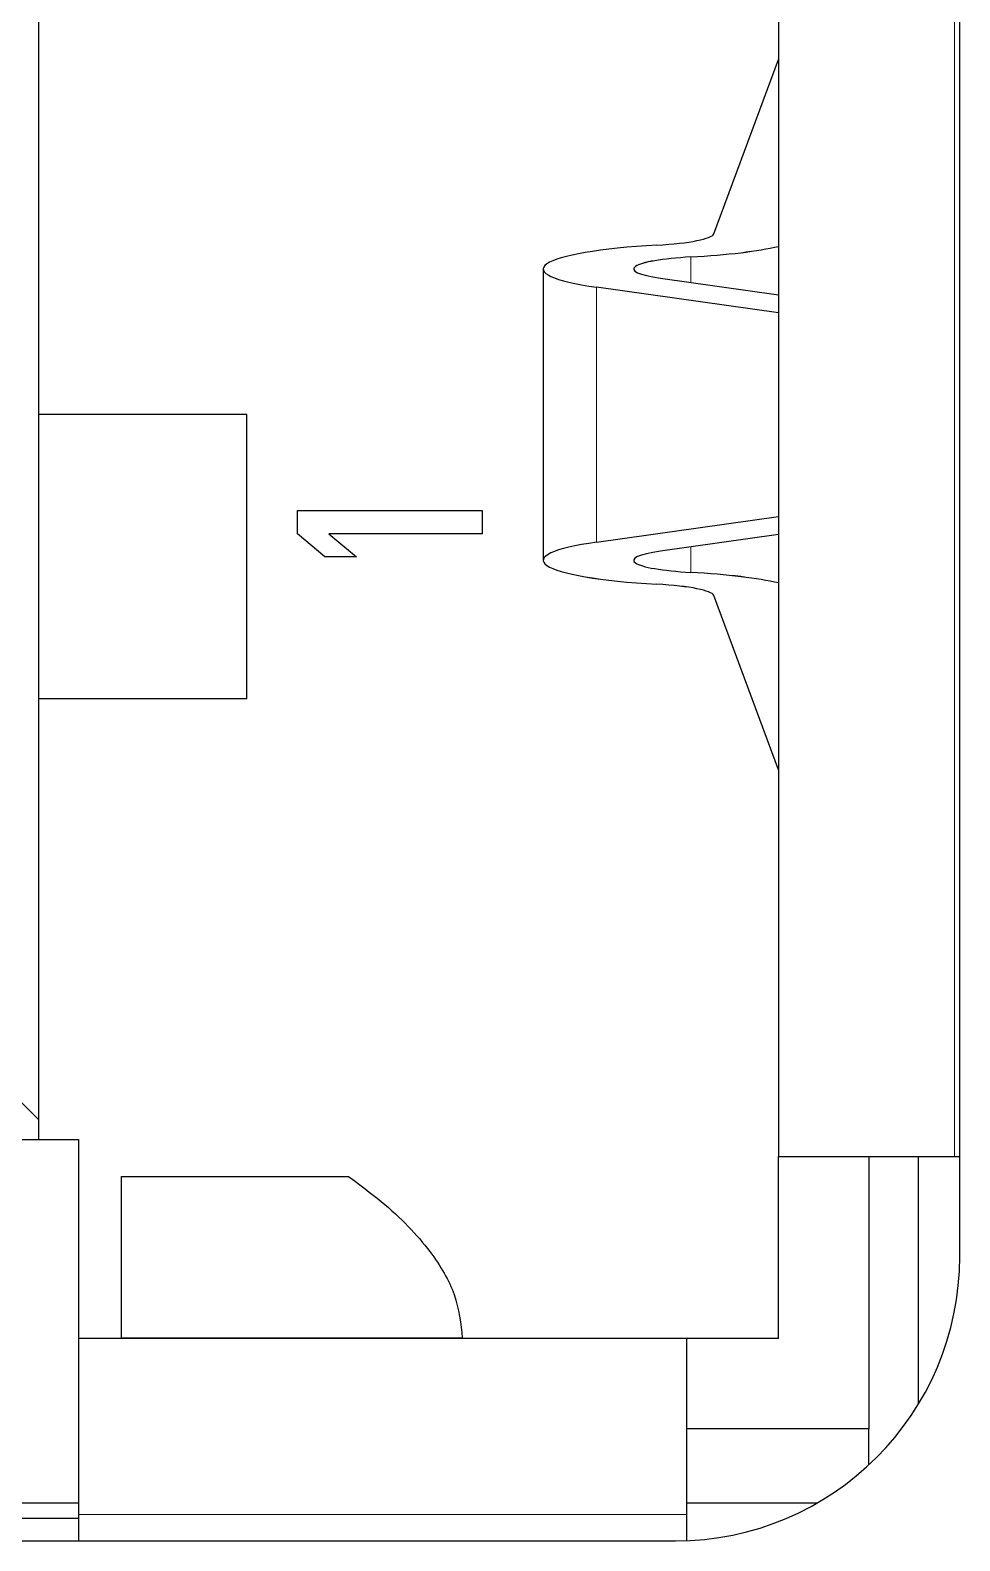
# Model space of a CAD drawing. Extents: x -260425 to 1294666, y -169889 to -2349.
# Drawn here: x 1000006.3 to 1000039, y -26607.5 to -26554.4 of the extents above; entities that cross this region are included whole.
import ezdxf

# ---------------------------------------------------------------- set-up
doc = ezdxf.new("R2010")
doc.units = 0
doc.header["$LTSCALE"] = 100
doc.layers.add('case', color=7, linetype='Continuous')

# ---------------------------------------------------------------- blocks, each defined once
blk = doc.blocks.new('АТС')
at = {"layer": 'case', "lineweight": 25}
for points in [[(1582, -129.008), (1582, -129.008), (1582, -9.008), (1582, -9.008)], [(1575.62, -13.288), (1575.62, -13.288), (1575.62, -125.488), (1575.62, -125.488)], [(1549.6, -124.195), (1549.6, -124.195), (1549.6, -14.58), (1549.6, -14.58)], [(1573.343, -93.026), (1573.343, -93.026), (1575.62, -86.887), (1575.62, -86.887)], [(1571.347, -93.422), (1572.499, -93.356), (1573.278, -93.202), (1573.343, -93.026)], [(1571.347, -93.422), (1572.499, -93.356), (1573.278, -93.202), (1573.343, -93.026)], [(1571.347, -93.422), (1572.499, -93.356), (1573.278, -93.202), (1573.343, -93.026)], [(1571.347, -93.422), (1572.499, -93.356), (1573.278, -93.202), (1573.343, -93.026)], [(1571.347, -93.422), (1572.499, -93.356), (1573.278, -93.202), (1573.343, -93.026)], [(1571.347, -93.422), (1572.499, -93.356), (1573.278, -93.202), (1573.343, -93.026)], [(1571.347, -93.422), (1572.499, -93.356), (1573.278, -93.202), (1573.343, -93.026)], [(1571.347, -93.422), (1572.499, -93.356), (1573.278, -93.202), (1573.343, -93.026)], [(1571.347, -93.422), (1572.499, -93.356), (1573.278, -93.202), (1573.343, -93.026)], [(1571.347, -93.422), (1572.499, -93.356), (1573.278, -93.202), (1573.343, -93.026)], [(1571.347, -93.422), (1572.499, -93.356), (1573.278, -93.202), (1573.343, -93.026)], [(1571.347, -93.422), (1572.499, -93.356), (1573.278, -93.202), (1573.343, -93.026)], [(1571.347, -93.422), (1572.499, -93.356), (1573.278, -93.202), (1573.343, -93.026)], [(1571.347, -93.422), (1572.499, -93.356), (1573.278, -93.202), (1573.343, -93.026)], [(1571.347, -93.422), (1572.499, -93.356), (1573.278, -93.202), (1573.343, -93.026)], [(1571.347, -93.422), (1572.499, -93.356), (1573.278, -93.202), (1573.343, -93.026)], [(1571.347, -93.422), (1572.499, -93.356), (1573.278, -93.202), (1573.343, -93.026)], [(1571.347, -93.422), (1572.499, -93.356), (1573.278, -93.202), (1573.343, -93.026)], [(1571.347, -93.422), (1572.499, -93.356), (1573.278, -93.202), (1573.343, -93.026)], [(1571.347, -93.422), (1572.499, -93.356), (1573.278, -93.202), (1573.343, -93.026)], [(1571.347, -93.422), (1572.499, -93.356), (1573.278, -93.202), (1573.343, -93.026)], [(1571.347, -93.422), (1571.347, -93.422), (1571.347, -93.422), (1571.347, -93.422)], [(1571.347, -93.422), (1571.347, -93.422), (1571.347, -93.422), (1571.347, -93.422)], [(1572.539, -93.839), (1573.825, -93.766), (1574.907, -93.635), (1575.62, -93.466)], [(1572.539, -93.839), (1573.825, -93.766), (1574.907, -93.635), (1575.62, -93.466)], [(1572.539, -93.839), (1573.825, -93.766), (1574.907, -93.635), (1575.62, -93.466)], [(1572.539, -93.839), (1573.825, -93.766), (1574.907, -93.635), (1575.62, -93.466)], [(1572.539, -93.839), (1573.825, -93.766), (1574.907, -93.635), (1575.62, -93.466)], [(1572.539, -93.839), (1573.825, -93.766), (1574.907, -93.635), (1575.62, -93.466)], [(1572.539, -93.839), (1573.825, -93.766), (1574.907, -93.635), (1575.62, -93.466)], [(1572.539, -93.839), (1573.825, -93.766), (1574.907, -93.635), (1575.62, -93.466)], [(1572.539, -93.839), (1573.825, -93.766), (1574.907, -93.635), (1575.62, -93.466)], [(1572.539, -93.839), (1573.825, -93.766), (1574.907, -93.635), (1575.62, -93.466)], [(1572.539, -93.84), (1573.825, -93.766), (1574.907, -93.635), (1575.62, -93.466)], [(1572.539, -93.84), (1573.825, -93.766), (1574.907, -93.635), (1575.62, -93.466)], [(1572.539, -93.84), (1573.825, -93.766), (1574.907, -93.635), (1575.62, -93.466)], [(1572.539, -93.84), (1573.825, -93.766), (1574.907, -93.635), (1575.62, -93.467)], [(1572.539, -93.84), (1573.825, -93.766), (1574.907, -93.635), (1575.62, -93.467)], [(1572.539, -93.84), (1573.825, -93.766), (1574.907, -93.635), (1575.62, -93.467)], [(1572.539, -93.84), (1573.825, -93.766), (1574.907, -93.635), (1575.62, -93.467)], [(1572.539, -93.84), (1573.825, -93.766), (1574.907, -93.635), (1575.62, -93.467)], [(1572.539, -93.84), (1573.825, -93.766), (1574.907, -93.635), (1575.62, -93.467)], [(1572.539, -93.84), (1573.825, -93.766), (1574.907, -93.635), (1575.62, -93.467)], [(1572.539, -93.84), (1573.825, -93.766), (1574.907, -93.635), (1575.62, -93.467)], [(1573.343, -93.026), (1573.343, -93.026), (1573.343, -93.026), (1573.343, -93.026)], [(1575.62, -93.466), (1575.62, -93.466), (1575.62, -93.467), (1575.62, -93.467)], [(1572.539, -93.839), (1572.539, -93.839), (1572.539, -93.84), (1572.539, -93.84)], [(1572.539, -93.839), (1572.539, -93.839), (1572.539, -93.84), (1572.539, -93.84)], [(1567.346, -94.262), (1567.346, -94.262), (1567.346, -104.513), (1567.346, -104.513)], [(1567.474, -94.081), (1567.474, -94.081), (1567.474, -94.082), (1567.474, -94.082)], [(1570.59, -94.171), (1570.59, -94.171), (1570.59, -94.171), (1570.59, -94.171)], [(1571.469, -94.584), (1571.469, -94.584), (1575.62, -95.172), (1575.62, -95.172)], [(1571.469, -94.584), (1571.469, -94.584), (1571.469, -94.584), (1571.469, -94.584)], [(1575.62, -95.808), (1575.62, -95.808), (1569.22, -94.902), (1569.22, -94.902)], [(1569.22, -94.902), (1569.22, -94.902), (1569.22, -94.903), (1569.22, -94.903)], [(1556.916, -99.387), (1556.916, -99.387), (1549.6, -99.387), (1549.6, -99.387)], [(1556.916, -109.388), (1556.916, -109.388), (1556.916, -99.387), (1556.916, -99.387)], [(1558.7, -102.762), (1558.7, -102.762), (1565.2, -102.762), (1565.2, -102.762)], [(1558.7, -103.575), (1558.7, -103.575), (1558.7, -102.762), (1558.7, -102.762)], [(1565.2, -102.762), (1565.2, -102.762), (1565.2, -103.575), (1565.2, -103.575)], [(1569.22, -103.873), (1569.22, -103.873), (1575.62, -102.967), (1575.62, -102.967)], [(1559.668, -104.388), (1559.668, -104.388), (1558.7, -103.575), (1558.7, -103.575)], [(1559.806, -103.575), (1559.806, -103.575), (1560.774, -104.388), (1560.774, -104.388)], [(1565.2, -103.575), (1565.2, -103.575), (1559.806, -103.575), (1559.806, -103.575)], [(1575.62, -103.603), (1575.62, -103.603), (1571.469, -104.191), (1571.469, -104.191)], [(1569.22, -103.873), (1569.22, -103.873), (1569.22, -103.873), (1569.22, -103.873)], [(1560.774, -104.388), (1560.774, -104.388), (1559.668, -104.388), (1559.668, -104.388)], [(1567.474, -104.694), (1567.474, -104.694), (1567.474, -104.694), (1567.474, -104.694)], [(1570.59, -104.604), (1570.59, -104.604), (1570.59, -104.604), (1570.59, -104.604)], [(1571.469, -104.191), (1571.469, -104.191), (1571.469, -104.191), (1571.469, -104.191)], [(1572.539, -104.936), (1572.539, -104.936), (1572.539, -104.936), (1572.539, -104.936)], [(1575.62, -105.309), (1574.907, -105.14), (1573.825, -105.009), (1572.539, -104.936)], [(1572.539, -104.936), (1572.539, -104.936), (1572.539, -104.936), (1572.539, -104.936)], [(1575.62, -105.309), (1574.907, -105.14), (1573.825, -105.009), (1572.539, -104.936)], [(1575.62, -105.309), (1574.907, -105.14), (1573.825, -105.009), (1572.539, -104.936)], [(1575.62, -105.309), (1574.907, -105.14), (1573.825, -105.009), (1572.539, -104.936)], [(1575.62, -105.309), (1574.907, -105.14), (1573.825, -105.009), (1572.539, -104.936)], [(1575.62, -105.309), (1574.907, -105.14), (1573.825, -105.009), (1572.539, -104.936)], [(1575.62, -105.309), (1574.907, -105.14), (1573.825, -105.009), (1572.539, -104.936)], [(1575.62, -105.309), (1574.907, -105.14), (1573.825, -105.009), (1572.539, -104.936)], [(1575.62, -105.309), (1574.907, -105.14), (1573.825, -105.009), (1572.539, -104.936)], [(1575.62, -105.309), (1574.907, -105.14), (1573.825, -105.009), (1572.539, -104.936)], [(1575.62, -105.309), (1574.907, -105.14), (1573.825, -105.009), (1572.539, -104.936)], [(1575.62, -105.309), (1574.907, -105.14), (1573.825, -105.009), (1572.539, -104.936)], [(1575.62, -105.309), (1574.907, -105.14), (1573.825, -105.009), (1572.539, -104.936)], [(1575.62, -105.309), (1574.907, -105.14), (1573.825, -105.01), (1572.539, -104.936)], [(1575.62, -105.309), (1574.907, -105.14), (1573.825, -105.01), (1572.539, -104.936)], [(1575.62, -105.309), (1574.907, -105.14), (1573.825, -105.01), (1572.539, -104.936)], [(1575.62, -105.309), (1574.907, -105.141), (1573.825, -105.01), (1572.539, -104.936)], [(1575.62, -105.309), (1574.907, -105.141), (1573.825, -105.01), (1572.539, -104.936)], [(1575.62, -105.309), (1574.907, -105.141), (1573.825, -105.01), (1572.539, -104.936)], [(1575.62, -105.309), (1574.907, -105.141), (1573.825, -105.01), (1572.539, -104.936)], [(1575.62, -105.309), (1574.907, -105.141), (1573.825, -105.01), (1572.539, -104.936)], [(1573.343, -105.749), (1573.278, -105.573), (1572.499, -105.419), (1571.347, -105.353)], [(1571.347, -105.353), (1571.347, -105.353), (1571.347, -105.353), (1571.347, -105.353)], [(1573.343, -105.749), (1573.278, -105.573), (1572.499, -105.419), (1571.347, -105.353)], [(1573.343, -105.749), (1573.278, -105.573), (1572.499, -105.419), (1571.347, -105.353)], [(1573.343, -105.749), (1573.278, -105.573), (1572.499, -105.419), (1571.347, -105.353)], [(1573.343, -105.749), (1573.278, -105.573), (1572.499, -105.419), (1571.347, -105.353)], [(1573.343, -105.749), (1573.278, -105.573), (1572.499, -105.419), (1571.347, -105.353)], [(1573.343, -105.749), (1573.278, -105.573), (1572.499, -105.419), (1571.347, -105.353)], [(1573.343, -105.749), (1573.278, -105.574), (1572.499, -105.419), (1571.347, -105.353)], [(1573.343, -105.749), (1573.278, -105.574), (1572.499, -105.419), (1571.347, -105.353)], [(1573.343, -105.749), (1573.278, -105.574), (1572.499, -105.419), (1571.347, -105.353)], [(1573.343, -105.749), (1573.278, -105.574), (1572.499, -105.419), (1571.347, -105.353)], [(1573.343, -105.749), (1573.278, -105.574), (1572.499, -105.419), (1571.347, -105.353)], [(1573.343, -105.749), (1573.278, -105.574), (1572.499, -105.419), (1571.347, -105.353)], [(1573.343, -105.749), (1573.278, -105.574), (1572.499, -105.419), (1571.347, -105.353)], [(1573.343, -105.749), (1573.278, -105.574), (1572.499, -105.419), (1571.347, -105.353)], [(1573.343, -105.749), (1573.278, -105.574), (1572.499, -105.419), (1571.347, -105.353)], [(1573.343, -105.749), (1573.278, -105.574), (1572.499, -105.419), (1571.347, -105.353)], [(1573.343, -105.749), (1573.278, -105.574), (1572.499, -105.419), (1571.347, -105.353)], [(1573.343, -105.749), (1573.278, -105.574), (1572.499, -105.419), (1571.347, -105.353)], [(1573.343, -105.749), (1573.278, -105.574), (1572.499, -105.419), (1571.347, -105.353)], [(1573.343, -105.749), (1573.278, -105.574), (1572.499, -105.419), (1571.347, -105.353)], [(1571.347, -105.353), (1571.347, -105.353), (1571.347, -105.353), (1571.347, -105.353)], [(1575.62, -111.887), (1575.62, -111.887), (1573.343, -105.749), (1573.343, -105.749)], [(1573.343, -105.749), (1573.343, -105.749), (1573.343, -105.749), (1573.343, -105.749)], [(1575.62, -105.309), (1575.62, -105.309), (1575.62, -105.309), (1575.62, -105.309)], [(1556.916, -109.388), (1556.916, -109.388), (1549.6, -109.388), (1549.6, -109.388)], [(1549.6, -124.195), (1549.6, -124.195), (1547.406, -122.001), (1547.406, -122.001)], [(1549.6, -124.887), (1549.6, -124.887), (1549.6, -124.195), (1549.6, -124.195)], [(1531.2, -124.887), (1531.2, -124.887), (1549.6, -124.887), (1549.6, -124.887)], [(1549.6, -124.887), (1549.6, -124.887), (1551, -124.887), (1551, -124.887)], [(1551, -124.887), (1551, -124.887), (1551, -131.887), (1551, -131.887)], [(1575.62, -125.488), (1575.62, -125.488), (1581.82, -125.488), (1581.82, -125.488)], [(1575.62, -131.887), (1575.62, -131.887), (1575.62, -125.488), (1575.62, -125.488)], [(1578.8, -125.488), (1578.8, -125.488), (1578.8, -135.068), (1578.8, -135.068)], [(1580.55, -134.194), (1580.55, -134.194), (1580.55, -125.488), (1580.55, -125.488)], [(1581.82, -125.488), (1581.82, -125.488), (1582, -125.488), (1582, -125.488)], [(1552.5, -126.187), (1552.5, -126.187), (1560.5, -126.187), (1560.5, -126.187)], [(1552.5, -126.187), (1552.5, -126.187), (1552.5, -131.87), (1552.5, -131.87)], [(1572, -139.008), (1577.523, -139.008), (1582, -134.53), (1582, -129.008)], [(1551, -131.887), (1551, -131.887), (1551, -138.087), (1551, -138.087)], [(1572.4, -131.887), (1572.4, -131.887), (1551, -131.887), (1551, -131.887)], [(1552.5, -131.87), (1552.5, -131.87), (1552.5, -131.887), (1552.5, -131.887)], [(1564.5, -131.87), (1564.5, -131.87), (1564.5, -131.887), (1564.5, -131.887)], [(1572.4, -138.087), (1572.4, -138.087), (1572.4, -131.887), (1572.4, -131.887)], [(1575.62, -131.887), (1575.62, -131.887), (1572.4, -131.887), (1572.4, -131.887)], [(1578.8, -135.068), (1578.8, -135.068), (1572.4, -135.068), (1572.4, -135.068)], [(1578.8, -136.34), (1578.8, -136.34), (1578.8, -135.068), (1578.8, -135.068)], [(1551, -137.688), (1551, -137.688), (1549, -137.688), (1549, -137.688)], [(1551, -138.087), (1551, -138.087), (1551, -139.007), (1551, -139.007)], [(1576.966, -137.688), (1576.966, -137.688), (1572.4, -137.688), (1572.4, -137.688)], [(1572.4, -138.999), (1572.4, -138.999), (1572.4, -138.087), (1572.4, -138.087)], [(1549, -138.207), (1549, -138.207), (1551, -138.207), (1551, -138.207)], [(1527, -139.007), (1527, -139.007), (1572, -139.007), (1572, -139.007)]]:
    blk.add_open_spline(points, degree=3, dxfattribs=at)
at = {"layer": 'case', "lineweight": 18}
for points in [[(1581.82, -125.488), (1581.82, -125.488), (1581.82, -13.288), (1581.82, -13.288)], [(1572.539, -93.839), (1572.539, -93.839), (1572.539, -94.736), (1572.539, -94.736)], [(1569.22, -94.902), (1569.22, -94.902), (1569.22, -103.873), (1569.22, -103.873)], [(1572.539, -104.039), (1572.539, -104.039), (1572.539, -104.936), (1572.539, -104.936)], [(1552.5, -131.87), (1552.5, -131.87), (1564.5, -131.87), (1564.5, -131.87)], [(1551, -138.087), (1551, -138.087), (1572.4, -138.087), (1572.4, -138.087)]]:
    blk.add_open_spline(points, degree=3, dxfattribs=at)
at = {"layer": 'case', "lineweight": 25}
for points, knots in [([(1571.347, -93.422), (1569.356, -93.536), (1567.902, -93.784), (1567.474, -94.081), (1567.474, -94.081), (1567.046, -94.379), (1567.702, -94.688), (1569.22, -94.902)], [0, 0, 0, 0, 0.333333, 0.333333, 0.333333, 0.333333, 1, 1, 1, 1]), ([(1571.347, -93.422), (1569.356, -93.536), (1567.902, -93.784), (1567.474, -94.081), (1567.474, -94.081), (1567.046, -94.379), (1567.702, -94.688), (1569.22, -94.902)], [0, 0, 0, 0, 0.333333, 0.333333, 0.333333, 0.333333, 1, 1, 1, 1]), ([(1571.347, -93.422), (1569.356, -93.536), (1567.902, -93.784), (1567.474, -94.081), (1567.474, -94.081), (1567.046, -94.379), (1567.702, -94.688), (1569.22, -94.902)], [0, 0, 0, 0, 0.333333, 0.333333, 0.333333, 0.333333, 1, 1, 1, 1]), ([(1571.347, -93.422), (1569.356, -93.536), (1567.902, -93.784), (1567.474, -94.081), (1567.474, -94.081), (1567.046, -94.379), (1567.702, -94.688), (1569.22, -94.902)], [0, 0, 0, 0, 0.333333, 0.333333, 0.333333, 0.333333, 1, 1, 1, 1]), ([(1571.347, -93.422), (1569.356, -93.536), (1567.902, -93.784), (1567.474, -94.081), (1567.474, -94.081), (1567.046, -94.379), (1567.702, -94.688), (1569.22, -94.902)], [0, 0, 0, 0, 0.333333, 0.333333, 0.333333, 0.333333, 1, 1, 1, 1]), ([(1571.347, -93.422), (1569.356, -93.536), (1567.902, -93.784), (1567.474, -94.081), (1567.474, -94.081), (1567.046, -94.379), (1567.702, -94.688), (1569.22, -94.903)], [0, 0, 0, 0, 0.333333, 0.333333, 0.333333, 0.333333, 1, 1, 1, 1]), ([(1571.347, -93.422), (1569.356, -93.536), (1567.902, -93.784), (1567.474, -94.081), (1567.474, -94.081), (1567.046, -94.379), (1567.702, -94.688), (1569.22, -94.903)], [0, 0, 0, 0, 0.333333, 0.333333, 0.333333, 0.333333, 1, 1, 1, 1]), ([(1571.347, -93.422), (1569.356, -93.536), (1567.902, -93.784), (1567.474, -94.082), (1567.474, -94.082), (1567.046, -94.379), (1567.702, -94.688), (1569.22, -94.903)], [0, 0, 0, 0, 0.333333, 0.333333, 0.333333, 0.333333, 1, 1, 1, 1]), ([(1571.347, -93.422), (1569.356, -93.536), (1567.902, -93.784), (1567.474, -94.082), (1567.474, -94.082), (1567.046, -94.379), (1567.702, -94.688), (1569.22, -94.903)], [0, 0, 0, 0, 0.333333, 0.333333, 0.333333, 0.333333, 1, 1, 1, 1]), ([(1571.347, -93.422), (1569.356, -93.536), (1567.902, -93.784), (1567.474, -94.082), (1567.474, -94.082), (1567.046, -94.379), (1567.702, -94.688), (1569.22, -94.903)], [0, 0, 0, 0, 0.333333, 0.333333, 0.333333, 0.333333, 1, 1, 1, 1]), ([(1571.347, -93.422), (1569.356, -93.536), (1567.902, -93.784), (1567.474, -94.082), (1567.474, -94.082), (1567.046, -94.379), (1567.702, -94.688), (1569.22, -94.903)], [0, 0, 0, 0, 0.333333, 0.333333, 0.333333, 0.333333, 1, 1, 1, 1]), ([(1571.347, -93.422), (1569.356, -93.536), (1567.902, -93.784), (1567.474, -94.082), (1567.474, -94.082), (1567.046, -94.379), (1567.702, -94.688), (1569.22, -94.903)], [0, 0, 0, 0, 0.333333, 0.333333, 0.333333, 0.333333, 1, 1, 1, 1]), ([(1571.347, -93.422), (1569.356, -93.536), (1567.902, -93.784), (1567.474, -94.082), (1567.474, -94.082), (1567.046, -94.379), (1567.702, -94.688), (1569.22, -94.903)], [0, 0, 0, 0, 0.333333, 0.333333, 0.333333, 0.333333, 1, 1, 1, 1]), ([(1571.347, -93.422), (1569.356, -93.536), (1567.902, -93.784), (1567.474, -94.082), (1567.474, -94.082), (1567.046, -94.379), (1567.702, -94.688), (1569.22, -94.903)], [0, 0, 0, 0, 0.333333, 0.333333, 0.333333, 0.333333, 1, 1, 1, 1]), ([(1571.347, -93.422), (1569.356, -93.536), (1567.902, -93.784), (1567.474, -94.082), (1567.474, -94.082), (1567.046, -94.379), (1567.702, -94.688), (1569.22, -94.903)], [0, 0, 0, 0, 0.333333, 0.333333, 0.333333, 0.333333, 1, 1, 1, 1]), ([(1571.347, -93.422), (1569.356, -93.536), (1567.902, -93.784), (1567.474, -94.082), (1567.474, -94.082), (1567.046, -94.379), (1567.702, -94.688), (1569.22, -94.903)], [0, 0, 0, 0, 0.333333, 0.333333, 0.333333, 0.333333, 1, 1, 1, 1]), ([(1571.347, -93.422), (1569.356, -93.536), (1567.902, -93.784), (1567.474, -94.082), (1567.474, -94.082), (1567.046, -94.379), (1567.702, -94.688), (1569.22, -94.903)], [0, 0, 0, 0, 0.333333, 0.333333, 0.333333, 0.333333, 1, 1, 1, 1]), ([(1571.347, -93.422), (1569.356, -93.536), (1567.902, -93.784), (1567.474, -94.082), (1567.474, -94.082), (1567.046, -94.379), (1567.702, -94.688), (1569.22, -94.903)], [0, 0, 0, 0, 0.333333, 0.333333, 0.333333, 0.333333, 1, 1, 1, 1]), ([(1571.347, -93.422), (1569.356, -93.536), (1567.902, -93.784), (1567.474, -94.082), (1567.474, -94.082), (1567.046, -94.379), (1567.702, -94.688), (1569.22, -94.903)], [0, 0, 0, 0, 0.333333, 0.333333, 0.333333, 0.333333, 1, 1, 1, 1]), ([(1571.347, -93.422), (1569.356, -93.536), (1567.902, -93.784), (1567.474, -94.082), (1567.474, -94.082), (1567.046, -94.38), (1567.702, -94.688), (1569.22, -94.903)], [0, 0, 0, 0, 0.333333, 0.333333, 0.333333, 0.333333, 1, 1, 1, 1]), ([(1571.347, -93.422), (1569.356, -93.536), (1567.902, -93.784), (1567.474, -94.082), (1567.474, -94.082), (1567.046, -94.38), (1567.702, -94.688), (1569.22, -94.903)], [0, 0, 0, 0, 0.333333, 0.333333, 0.333333, 0.333333, 1, 1, 1, 1]), ([(1572.539, -93.839), (1571.537, -93.897), (1570.806, -94.021), (1570.59, -94.171), (1570.59, -94.171), (1570.375, -94.321), (1570.705, -94.476), (1571.469, -94.584)], [0, 0, 0, 0, 0.333333, 0.333333, 0.333333, 0.333333, 1, 1, 1, 1]), ([(1572.539, -93.839), (1571.537, -93.897), (1570.806, -94.021), (1570.59, -94.171), (1570.59, -94.171), (1570.375, -94.321), (1570.705, -94.476), (1571.469, -94.584)], [0, 0, 0, 0, 0.333333, 0.333333, 0.333333, 0.333333, 1, 1, 1, 1]), ([(1572.539, -93.839), (1571.537, -93.897), (1570.806, -94.021), (1570.59, -94.171), (1570.59, -94.171), (1570.375, -94.321), (1570.705, -94.476), (1571.469, -94.584)], [0, 0, 0, 0, 0.333333, 0.333333, 0.333333, 0.333333, 1, 1, 1, 1]), ([(1572.539, -93.839), (1571.537, -93.897), (1570.806, -94.021), (1570.59, -94.171), (1570.59, -94.171), (1570.375, -94.321), (1570.705, -94.476), (1571.469, -94.584)], [0, 0, 0, 0, 0.333333, 0.333333, 0.333333, 0.333333, 1, 1, 1, 1]), ([(1572.539, -93.839), (1571.537, -93.897), (1570.806, -94.021), (1570.59, -94.171), (1570.59, -94.171), (1570.375, -94.321), (1570.705, -94.476), (1571.469, -94.584)], [0, 0, 0, 0, 0.333333, 0.333333, 0.333333, 0.333333, 1, 1, 1, 1]), ([(1572.539, -93.839), (1571.537, -93.897), (1570.806, -94.021), (1570.59, -94.171), (1570.59, -94.171), (1570.375, -94.321), (1570.705, -94.476), (1571.469, -94.584)], [0, 0, 0, 0, 0.333333, 0.333333, 0.333333, 0.333333, 1, 1, 1, 1]), ([(1572.539, -93.839), (1571.537, -93.897), (1570.806, -94.021), (1570.59, -94.171), (1570.59, -94.171), (1570.375, -94.321), (1570.705, -94.476), (1571.469, -94.584)], [0, 0, 0, 0, 0.333333, 0.333333, 0.333333, 0.333333, 1, 1, 1, 1]), ([(1572.539, -93.839), (1571.537, -93.897), (1570.806, -94.021), (1570.59, -94.171), (1570.59, -94.171), (1570.375, -94.321), (1570.705, -94.476), (1571.469, -94.584)], [0, 0, 0, 0, 0.333333, 0.333333, 0.333333, 0.333333, 1, 1, 1, 1]), ([(1572.539, -93.839), (1571.537, -93.897), (1570.806, -94.021), (1570.59, -94.171), (1570.59, -94.171), (1570.375, -94.321), (1570.705, -94.476), (1571.469, -94.584)], [0, 0, 0, 0, 0.333333, 0.333333, 0.333333, 0.333333, 1, 1, 1, 1]), ([(1572.539, -93.839), (1571.537, -93.897), (1570.806, -94.021), (1570.59, -94.171), (1570.59, -94.171), (1570.375, -94.321), (1570.705, -94.476), (1571.469, -94.584)], [0, 0, 0, 0, 0.333333, 0.333333, 0.333333, 0.333333, 1, 1, 1, 1]), ([(1572.539, -93.84), (1571.537, -93.897), (1570.806, -94.021), (1570.59, -94.171), (1570.59, -94.171), (1570.375, -94.321), (1570.705, -94.476), (1571.469, -94.584)], [0, 0, 0, 0, 0.333333, 0.333333, 0.333333, 0.333333, 1, 1, 1, 1]), ([(1572.539, -93.84), (1571.537, -93.897), (1570.806, -94.021), (1570.59, -94.171), (1570.59, -94.171), (1570.375, -94.321), (1570.705, -94.476), (1571.469, -94.584)], [0, 0, 0, 0, 0.333333, 0.333333, 0.333333, 0.333333, 1, 1, 1, 1]), ([(1572.539, -93.84), (1571.537, -93.897), (1570.806, -94.021), (1570.59, -94.171), (1570.59, -94.171), (1570.375, -94.321), (1570.705, -94.476), (1571.469, -94.584)], [0, 0, 0, 0, 0.333333, 0.333333, 0.333333, 0.333333, 1, 1, 1, 1]), ([(1572.539, -93.84), (1571.537, -93.897), (1570.806, -94.021), (1570.59, -94.171), (1570.59, -94.171), (1570.375, -94.321), (1570.705, -94.476), (1571.469, -94.584)], [0, 0, 0, 0, 0.333333, 0.333333, 0.333333, 0.333333, 1, 1, 1, 1]), ([(1572.539, -93.84), (1571.537, -93.897), (1570.806, -94.021), (1570.59, -94.171), (1570.59, -94.171), (1570.375, -94.321), (1570.705, -94.476), (1571.469, -94.584)], [0, 0, 0, 0, 0.333333, 0.333333, 0.333333, 0.333333, 1, 1, 1, 1]), ([(1572.539, -93.84), (1571.537, -93.897), (1570.806, -94.021), (1570.59, -94.171), (1570.59, -94.171), (1570.375, -94.321), (1570.705, -94.476), (1571.469, -94.584)], [0, 0, 0, 0, 0.333333, 0.333333, 0.333333, 0.333333, 1, 1, 1, 1]), ([(1572.539, -93.84), (1571.537, -93.897), (1570.806, -94.021), (1570.59, -94.171), (1570.59, -94.171), (1570.375, -94.321), (1570.705, -94.476), (1571.469, -94.584)], [0, 0, 0, 0, 0.333333, 0.333333, 0.333333, 0.333333, 1, 1, 1, 1]), ([(1572.539, -93.84), (1571.537, -93.897), (1570.806, -94.022), (1570.59, -94.171), (1570.59, -94.171), (1570.375, -94.321), (1570.705, -94.476), (1571.469, -94.584)], [0, 0, 0, 0, 0.333333, 0.333333, 0.333333, 0.333333, 1, 1, 1, 1]), ([(1572.539, -93.84), (1571.537, -93.897), (1570.806, -94.022), (1570.59, -94.171), (1570.59, -94.171), (1570.375, -94.321), (1570.705, -94.476), (1571.469, -94.584)], [0, 0, 0, 0, 0.333333, 0.333333, 0.333333, 0.333333, 1, 1, 1, 1]), ([(1572.539, -93.84), (1571.537, -93.897), (1570.806, -94.022), (1570.59, -94.171), (1570.59, -94.171), (1570.375, -94.321), (1570.705, -94.476), (1571.469, -94.584)], [0, 0, 0, 0, 0.333333, 0.333333, 0.333333, 0.333333, 1, 1, 1, 1]), ([(1572.539, -93.84), (1571.537, -93.897), (1570.806, -94.022), (1570.59, -94.171), (1570.59, -94.171), (1570.375, -94.321), (1570.705, -94.476), (1571.469, -94.584)], [0, 0, 0, 0, 0.333333, 0.333333, 0.333333, 0.333333, 1, 1, 1, 1]), ([(1569.22, -103.873), (1567.702, -104.087), (1567.046, -104.396), (1567.474, -104.694), (1567.474, -104.694), (1567.902, -104.991), (1569.356, -105.239), (1571.347, -105.353)], [0, 0, 0, 0, 0.333333, 0.333333, 0.333333, 0.333333, 1, 1, 1, 1]), ([(1569.22, -103.873), (1567.702, -104.087), (1567.046, -104.396), (1567.474, -104.694), (1567.474, -104.694), (1567.902, -104.991), (1569.356, -105.239), (1571.347, -105.353)], [0, 0, 0, 0, 0.333333, 0.333333, 0.333333, 0.333333, 1, 1, 1, 1]), ([(1569.22, -103.873), (1567.702, -104.088), (1567.046, -104.396), (1567.474, -104.694), (1567.474, -104.694), (1567.902, -104.991), (1569.356, -105.239), (1571.347, -105.353)], [0, 0, 0, 0, 0.333333, 0.333333, 0.333333, 0.333333, 1, 1, 1, 1]), ([(1569.22, -103.873), (1567.702, -104.088), (1567.046, -104.396), (1567.474, -104.694), (1567.474, -104.694), (1567.902, -104.991), (1569.356, -105.239), (1571.347, -105.353)], [0, 0, 0, 0, 0.333333, 0.333333, 0.333333, 0.333333, 1, 1, 1, 1]), ([(1569.22, -103.873), (1567.702, -104.088), (1567.046, -104.396), (1567.474, -104.694), (1567.474, -104.694), (1567.902, -104.991), (1569.356, -105.239), (1571.347, -105.353)], [0, 0, 0, 0, 0.333333, 0.333333, 0.333333, 0.333333, 1, 1, 1, 1]), ([(1569.22, -103.873), (1567.702, -104.088), (1567.046, -104.396), (1567.474, -104.694), (1567.474, -104.694), (1567.902, -104.992), (1569.356, -105.239), (1571.347, -105.353)], [0, 0, 0, 0, 0.333333, 0.333333, 0.333333, 0.333333, 1, 1, 1, 1]), ([(1569.22, -103.873), (1567.702, -104.088), (1567.046, -104.396), (1567.474, -104.694), (1567.474, -104.694), (1567.902, -104.992), (1569.356, -105.239), (1571.347, -105.353)], [0, 0, 0, 0, 0.333333, 0.333333, 0.333333, 0.333333, 1, 1, 1, 1]), ([(1569.22, -103.873), (1567.702, -104.088), (1567.046, -104.396), (1567.474, -104.694), (1567.474, -104.694), (1567.902, -104.992), (1569.356, -105.239), (1571.347, -105.353)], [0, 0, 0, 0, 0.333333, 0.333333, 0.333333, 0.333333, 1, 1, 1, 1]), ([(1569.22, -103.873), (1567.702, -104.088), (1567.046, -104.396), (1567.474, -104.694), (1567.474, -104.694), (1567.902, -104.992), (1569.356, -105.239), (1571.347, -105.353)], [0, 0, 0, 0, 0.333333, 0.333333, 0.333333, 0.333333, 1, 1, 1, 1]), ([(1569.22, -103.873), (1567.702, -104.088), (1567.046, -104.396), (1567.474, -104.694), (1567.474, -104.694), (1567.902, -104.992), (1569.356, -105.239), (1571.347, -105.353)], [0, 0, 0, 0, 0.333333, 0.333333, 0.333333, 0.333333, 1, 1, 1, 1]), ([(1569.22, -103.873), (1567.702, -104.088), (1567.046, -104.396), (1567.474, -104.694), (1567.474, -104.694), (1567.902, -104.992), (1569.356, -105.239), (1571.347, -105.353)], [0, 0, 0, 0, 0.333333, 0.333333, 0.333333, 0.333333, 1, 1, 1, 1]), ([(1569.22, -103.873), (1567.702, -104.088), (1567.046, -104.396), (1567.474, -104.694), (1567.474, -104.694), (1567.902, -104.992), (1569.356, -105.239), (1571.347, -105.353)], [0, 0, 0, 0, 0.333333, 0.333333, 0.333333, 0.333333, 1, 1, 1, 1]), ([(1569.22, -103.873), (1567.702, -104.088), (1567.046, -104.396), (1567.474, -104.694), (1567.474, -104.694), (1567.902, -104.992), (1569.356, -105.239), (1571.347, -105.353)], [0, 0, 0, 0, 0.333333, 0.333333, 0.333333, 0.333333, 1, 1, 1, 1]), ([(1569.22, -103.873), (1567.702, -104.088), (1567.046, -104.396), (1567.474, -104.694), (1567.474, -104.694), (1567.902, -104.992), (1569.356, -105.239), (1571.347, -105.353)], [0, 0, 0, 0, 0.333333, 0.333333, 0.333333, 0.333333, 1, 1, 1, 1]), ([(1569.22, -103.873), (1567.702, -104.088), (1567.046, -104.396), (1567.474, -104.694), (1567.474, -104.694), (1567.902, -104.992), (1569.356, -105.239), (1571.347, -105.353)], [0, 0, 0, 0, 0.333333, 0.333333, 0.333333, 0.333333, 1, 1, 1, 1]), ([(1569.22, -103.873), (1567.702, -104.088), (1567.046, -104.396), (1567.474, -104.694), (1567.474, -104.694), (1567.902, -104.992), (1569.356, -105.239), (1571.347, -105.353)], [0, 0, 0, 0, 0.333333, 0.333333, 0.333333, 0.333333, 1, 1, 1, 1]), ([(1569.22, -103.873), (1567.702, -104.088), (1567.046, -104.396), (1567.474, -104.694), (1567.474, -104.694), (1567.902, -104.992), (1569.356, -105.239), (1571.347, -105.353)], [0, 0, 0, 0, 0.333333, 0.333333, 0.333333, 0.333333, 1, 1, 1, 1]), ([(1569.22, -103.873), (1567.702, -104.088), (1567.046, -104.396), (1567.474, -104.694), (1567.474, -104.694), (1567.902, -104.992), (1569.356, -105.239), (1571.347, -105.353)], [0, 0, 0, 0, 0.333333, 0.333333, 0.333333, 0.333333, 1, 1, 1, 1]), ([(1569.22, -103.873), (1567.702, -104.088), (1567.046, -104.396), (1567.474, -104.694), (1567.474, -104.694), (1567.902, -104.992), (1569.356, -105.239), (1571.347, -105.353)], [0, 0, 0, 0, 0.333333, 0.333333, 0.333333, 0.333333, 1, 1, 1, 1]), ([(1569.22, -103.873), (1567.702, -104.088), (1567.046, -104.396), (1567.474, -104.694), (1567.474, -104.694), (1567.902, -104.992), (1569.356, -105.239), (1571.347, -105.353)], [0, 0, 0, 0, 0.333333, 0.333333, 0.333333, 0.333333, 1, 1, 1, 1]), ([(1569.22, -103.873), (1567.702, -104.088), (1567.046, -104.396), (1567.474, -104.694), (1567.474, -104.694), (1567.902, -104.992), (1569.356, -105.239), (1571.347, -105.353)], [0, 0, 0, 0, 0.333333, 0.333333, 0.333333, 0.333333, 1, 1, 1, 1]), ([(1571.469, -104.191), (1570.705, -104.299), (1570.375, -104.454), (1570.59, -104.604), (1570.59, -104.604), (1570.806, -104.754), (1571.537, -104.878), (1572.539, -104.936)], [0, 0, 0, 0, 0.333333, 0.333333, 0.333333, 0.333333, 1, 1, 1, 1]), ([(1571.469, -104.191), (1570.705, -104.299), (1570.375, -104.454), (1570.59, -104.604), (1570.59, -104.604), (1570.806, -104.754), (1571.537, -104.878), (1572.539, -104.936)], [0, 0, 0, 0, 0.333333, 0.333333, 0.333333, 0.333333, 1, 1, 1, 1]), ([(1571.469, -104.191), (1570.705, -104.299), (1570.375, -104.454), (1570.59, -104.604), (1570.59, -104.604), (1570.806, -104.754), (1571.537, -104.878), (1572.539, -104.936)], [0, 0, 0, 0, 0.333333, 0.333333, 0.333333, 0.333333, 1, 1, 1, 1]), ([(1571.469, -104.191), (1570.705, -104.299), (1570.375, -104.454), (1570.59, -104.604), (1570.59, -104.604), (1570.806, -104.754), (1571.537, -104.878), (1572.539, -104.936)], [0, 0, 0, 0, 0.333333, 0.333333, 0.333333, 0.333333, 1, 1, 1, 1]), ([(1571.469, -104.191), (1570.705, -104.299), (1570.375, -104.454), (1570.59, -104.604), (1570.59, -104.604), (1570.806, -104.754), (1571.537, -104.878), (1572.539, -104.936)], [0, 0, 0, 0, 0.333333, 0.333333, 0.333333, 0.333333, 1, 1, 1, 1]), ([(1571.469, -104.191), (1570.705, -104.299), (1570.375, -104.454), (1570.59, -104.604), (1570.59, -104.604), (1570.806, -104.754), (1571.537, -104.878), (1572.539, -104.936)], [0, 0, 0, 0, 0.333333, 0.333333, 0.333333, 0.333333, 1, 1, 1, 1]), ([(1571.469, -104.191), (1570.705, -104.299), (1570.375, -104.454), (1570.59, -104.604), (1570.59, -104.604), (1570.806, -104.754), (1571.537, -104.878), (1572.539, -104.936)], [0, 0, 0, 0, 0.333333, 0.333333, 0.333333, 0.333333, 1, 1, 1, 1]), ([(1571.469, -104.191), (1570.705, -104.299), (1570.375, -104.454), (1570.59, -104.604), (1570.59, -104.604), (1570.806, -104.754), (1571.537, -104.878), (1572.539, -104.936)], [0, 0, 0, 0, 0.333333, 0.333333, 0.333333, 0.333333, 1, 1, 1, 1]), ([(1571.469, -104.191), (1570.705, -104.299), (1570.375, -104.454), (1570.59, -104.604), (1570.59, -104.604), (1570.806, -104.754), (1571.537, -104.878), (1572.539, -104.936)], [0, 0, 0, 0, 0.333333, 0.333333, 0.333333, 0.333333, 1, 1, 1, 1]), ([(1571.469, -104.191), (1570.705, -104.299), (1570.375, -104.454), (1570.59, -104.604), (1570.59, -104.604), (1570.806, -104.754), (1571.537, -104.878), (1572.539, -104.936)], [0, 0, 0, 0, 0.333333, 0.333333, 0.333333, 0.333333, 1, 1, 1, 1]), ([(1571.469, -104.191), (1570.705, -104.299), (1570.375, -104.454), (1570.59, -104.604), (1570.59, -104.604), (1570.806, -104.754), (1571.537, -104.879), (1572.539, -104.936)], [0, 0, 0, 0, 0.333333, 0.333333, 0.333333, 0.333333, 1, 1, 1, 1]), ([(1571.469, -104.191), (1570.705, -104.299), (1570.375, -104.454), (1570.59, -104.604), (1570.59, -104.604), (1570.806, -104.754), (1571.537, -104.879), (1572.539, -104.936)], [0, 0, 0, 0, 0.333333, 0.333333, 0.333333, 0.333333, 1, 1, 1, 1]), ([(1571.469, -104.191), (1570.705, -104.299), (1570.375, -104.454), (1570.59, -104.604), (1570.59, -104.604), (1570.806, -104.754), (1571.537, -104.879), (1572.539, -104.936)], [0, 0, 0, 0, 0.333333, 0.333333, 0.333333, 0.333333, 1, 1, 1, 1]), ([(1571.469, -104.191), (1570.705, -104.299), (1570.375, -104.454), (1570.59, -104.604), (1570.59, -104.604), (1570.806, -104.754), (1571.537, -104.879), (1572.539, -104.936)], [0, 0, 0, 0, 0.333333, 0.333333, 0.333333, 0.333333, 1, 1, 1, 1]), ([(1571.469, -104.191), (1570.705, -104.299), (1570.375, -104.454), (1570.59, -104.604), (1570.59, -104.604), (1570.806, -104.754), (1571.537, -104.879), (1572.539, -104.936)], [0, 0, 0, 0, 0.333333, 0.333333, 0.333333, 0.333333, 1, 1, 1, 1]), ([(1571.469, -104.191), (1570.705, -104.299), (1570.375, -104.454), (1570.59, -104.604), (1570.59, -104.604), (1570.806, -104.754), (1571.537, -104.879), (1572.539, -104.936)], [0, 0, 0, 0, 0.333333, 0.333333, 0.333333, 0.333333, 1, 1, 1, 1]), ([(1571.469, -104.191), (1570.705, -104.299), (1570.375, -104.454), (1570.59, -104.604), (1570.59, -104.604), (1570.806, -104.754), (1571.537, -104.879), (1572.539, -104.936)], [0, 0, 0, 0, 0.333333, 0.333333, 0.333333, 0.333333, 1, 1, 1, 1]), ([(1571.469, -104.191), (1570.705, -104.299), (1570.375, -104.454), (1570.59, -104.604), (1570.59, -104.604), (1570.806, -104.754), (1571.537, -104.879), (1572.539, -104.936)], [0, 0, 0, 0, 0.333333, 0.333333, 0.333333, 0.333333, 1, 1, 1, 1]), ([(1571.469, -104.191), (1570.705, -104.299), (1570.375, -104.454), (1570.59, -104.604), (1570.59, -104.604), (1570.806, -104.754), (1571.537, -104.879), (1572.539, -104.936)], [0, 0, 0, 0, 0.333333, 0.333333, 0.333333, 0.333333, 1, 1, 1, 1]), ([(1571.469, -104.191), (1570.705, -104.299), (1570.375, -104.454), (1570.59, -104.604), (1570.59, -104.604), (1570.806, -104.754), (1571.537, -104.879), (1572.539, -104.936)], [0, 0, 0, 0, 0.333333, 0.333333, 0.333333, 0.333333, 1, 1, 1, 1]), ([(1571.469, -104.191), (1570.705, -104.299), (1570.375, -104.454), (1570.59, -104.604), (1570.59, -104.604), (1570.806, -104.754), (1571.537, -104.879), (1572.539, -104.936)], [0, 0, 0, 0, 0.333333, 0.333333, 0.333333, 0.333333, 1, 1, 1, 1]), ([(1560.5, -126.187), (1560.893, -126.48), (1561.287, -126.773), (1561.642, -127.066), (1561.642, -127.066), (1562.353, -127.652), (1562.911, -128.241), (1563.356, -128.83), (1563.356, -128.83), (1563.738, -129.335), (1564.037, -129.841), (1564.213, -130.348), (1564.213, -130.348), (1564.39, -130.855), (1564.445, -131.363), (1564.5, -131.87)], [0, 0, 0, 0, 0.2, 0.2, 0.2, 0.2, 0.4, 0.4, 0.4, 0.4, 0.6, 0.6, 0.6, 0.6, 1, 1, 1, 1])]:
    blk.add_open_spline(points, degree=3, knots=knots, dxfattribs=at)

msp = doc.modelspace()

# ---------------------------------------------------------------- block references
msp.add_blockref('АТС', (998457.029, -26468.524))

doc.saveas('drawing.dxf')
